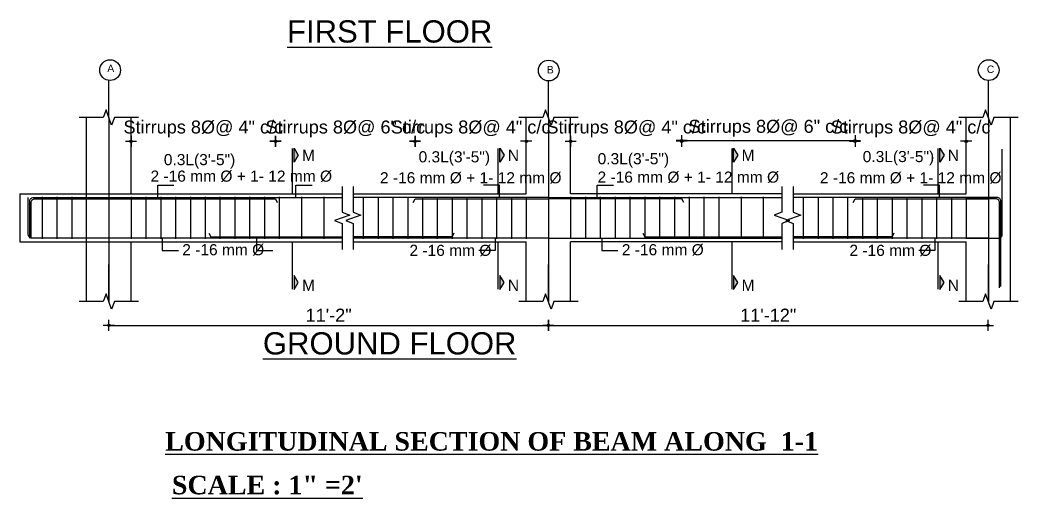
# Model space of a CAD drawing. Header units: inches. Extents: x 10143 to 20474, y -150 to 2442.
# Drawn here: x 14346 to 14884, y 1468 to 1726 of the extents above; entities that cross this region are included whole.
import ezdxf
from ezdxf.enums import TextEntityAlignment as Align

# ---------------------------------------------------------------- set-up
doc = ezdxf.new("R2010")
doc.units = ezdxf.units.IN
doc.header["$LTSCALE"] = 0.5
doc.header["$MEASUREMENT"] = 0
doc.header["$PDMODE"] = 66
doc.layers.add('DIMENSION', color=5, linetype='Continuous')
doc.layers.add('Toilet', color=7, linetype='Continuous', lineweight=25)
doc.styles.add('1.8', font='times.ttf', dxfattribs={"width": 0.8, "height": 6})
doc.styles.add('style1', font='arial.ttf', dxfattribs={"height": 7})
doc.dimstyles.new('1.4', dxfattribs={"dimscale": 0, "dimtxt": 6, "dimasz": 0.5, "dimexe": 2, "dimexo": 9, "dimgap": 2, "dimtad": 1, "dimdec": 0, "dimlfac": 0.5, "dimzin": 3, "dimdsep": 46, "dimlunit": 4, "dimtxsty": '1.8', "dimblk": 'DIM', "dimcen": 3, "dimdle": 3, "dimse1": 1, "dimse2": 1, "dimclrd": 256, "dimclre": 256, "dimclrt": 7, "dimadec": 1, "dimazin": 2, "dimtfac": 1, "dimtdec": 0, "dimtix": 1, "dimtofl": 0, "dimtmove": 2, "dimatfit": 3, "dimldrblk": 'ARW', "dimfxl": 2, "dimfrac": 2, "dimtolj": 2, "dimtzin": 0, "dimarcsym": 0})

# ---------------------------------------------------------------- blocks, each defined once
blk = doc.blocks.new('DIM')
at = {"layer": 'DIMENSION'}
h = blk.add_hatch(color=256, dxfattribs=at)
h.paths.add_polyline_path([(0, 1.3), (0, 0), (1.3, 0, 0.414214)])
h.paths.add_polyline_path([(1.3, 0), (0, 0), (0, -1.3, 0.414214)])
h.paths.add_polyline_path([(0, 0), (-1.3, 0, 0.414214), (0, -1.3)])
h.paths.add_polyline_path([(0, 1.3, 0.414214), (-1.3, 0), (0, 0)])
for p, q in [((-6, 0), (6, 0)), ((0, 6), (0, -6))]:
    blk.add_line(p, q, dxfattribs=at)
blk.add_circle((0, 0), 1.28, dxfattribs=at)
blk = doc.blocks.new('*D2539')
at = {"lineweight": -2, "transparency": 16777216}
for p, q in [((14405.05, 1660.76), (14404.55, 1660.76)), ((14484.05, 1660.76), (14484.55, 1660.76))]:
    blk.add_line(p, q, dxfattribs=at)
at = {"layer": 'Defpoints', "color": 0, "transparency": 16777216}
for p in [(14483.55, 1660.76), (14405.55, 1648.79), (14483.55, 1644.22)]:
    blk.add_point(p, dxfattribs=at)
at = {"lineweight": -2, "transparency": 16777216, "xscale": 0.5, "yscale": 0.5, "zscale": 0.5}
blk.add_blockref('DIM', (14405.55, 1660.76), dxfattribs=at)
at = {"lineweight": -2, "transparency": 16777216, "xscale": 0.5, "yscale": 0.5, "zscale": 0.5, "rotation": 180}
blk.add_blockref('DIM', (14483.55, 1660.76), dxfattribs=at)
at = {"color": 7, "transparency": 16777216, "insert": (14444.55, 1667.42), "char_height": 7, "attachment_point": 5, "style": 'style1'}
blk.add_mtext('\\A2;Stirrups 8%%C@ 4" c/c', dxfattribs=at)
blk = doc.blocks.new('ARW')
at = {"layer": 'DIMENSION'}
blk.add_lwpolyline([(-0.5, 0, 0, 3, 0), (-5.5, 0, 0, 0, 0), (-0.5, 0, 0, 0, 0)], format="xyseb", dxfattribs=at)
blk = doc.blocks.new('*D2540')
at = {"lineweight": -2, "transparency": 16777216}
for p, q in [((14483.05, 1660.76), (14482.55, 1660.76)), ((14559.4, 1660.76), (14559.9, 1660.76))]:
    blk.add_line(p, q, dxfattribs=at)
at = {"layer": 'Defpoints', "color": 0, "transparency": 16777216}
for p in [(14558.9, 1660.76), (14483.55, 1644.22), (14558.9, 1629.71)]:
    blk.add_point(p, dxfattribs=at)
at = {"lineweight": -2, "transparency": 16777216, "xscale": 0.5, "yscale": 0.5, "zscale": 0.5}
blk.add_blockref('DIM', (14483.55, 1660.76), dxfattribs=at)
at = {"lineweight": -2, "transparency": 16777216, "xscale": 0.5, "yscale": 0.5, "zscale": 0.5, "rotation": 180}
blk.add_blockref('DIM', (14558.9, 1660.76), dxfattribs=at)
at = {"color": 7, "transparency": 16777216, "insert": (14521.23, 1667.42), "char_height": 7, "attachment_point": 5, "style": 'style1'}
blk.add_mtext('\\A2;Stirrups 8%%C@ 6" c/c', dxfattribs=at)
blk = doc.blocks.new('*D2541')
at = {"lineweight": -2, "transparency": 16777216}
for p, q in [((14558.4, 1660.76), (14557.9, 1660.76)), ((14619.4, 1660.76), (14619.9, 1660.76))]:
    blk.add_line(p, q, dxfattribs=at)
at = {"layer": 'Defpoints', "color": 0, "transparency": 16777216}
for p in [(14618.9, 1660.76), (14618.9, 1647.22), (14558.9, 1629.71)]:
    blk.add_point(p, dxfattribs=at)
at = {"lineweight": -2, "transparency": 16777216, "xscale": 0.5, "yscale": 0.5, "zscale": 0.5}
blk.add_blockref('DIM', (14558.9, 1660.76), dxfattribs=at)
at = {"lineweight": -2, "transparency": 16777216, "xscale": 0.5, "yscale": 0.5, "zscale": 0.5, "rotation": 180}
blk.add_blockref('DIM', (14618.9, 1660.76), dxfattribs=at)
at = {"color": 7, "transparency": 16777216, "insert": (14588.9, 1667.42), "char_height": 7, "attachment_point": 5, "style": 'style1'}
blk.add_mtext('\\A2;Stirrups 8%%C@ 4" c/c', dxfattribs=at)
blk = doc.blocks.new('*D2542')
at = {"lineweight": -2, "transparency": 16777216}
for p, q in [((14642.4, 1660.76), (14641.9, 1660.76)), ((14703.4, 1660.76), (14703.9, 1660.76))]:
    blk.add_line(p, q, dxfattribs=at)
at = {"layer": 'Defpoints', "color": 0, "transparency": 16777216}
for p in [(14642.9, 1660.76), (14642.9, 1647.22), (14702.9, 1629.71)]:
    blk.add_point(p, dxfattribs=at)
at = {"lineweight": -2, "transparency": 16777216, "xscale": 0.5, "yscale": 0.5, "zscale": 0.5}
blk.add_blockref('DIM', (14642.9, 1660.76), dxfattribs=at)
at = {"lineweight": -2, "transparency": 16777216, "xscale": 0.5, "yscale": 0.5, "zscale": 0.5, "rotation": 180}
blk.add_blockref('DIM', (14702.9, 1660.76), dxfattribs=at)
at = {"color": 7, "transparency": 16777216, "insert": (14672.9, 1667.42), "char_height": 7, "attachment_point": 5, "style": 'style1'}
blk.add_mtext('\\A2;Stirrups 8%%C@ 4" c/c', dxfattribs=at)
blk = doc.blocks.new('*D2543')
at = {"lineweight": -2, "transparency": 16777216}
for p, q in [((14795.97, 1660.76), (14795.47, 1660.76)), ((14856.97, 1660.76), (14857.47, 1660.76))]:
    blk.add_line(p, q, dxfattribs=at)
at = {"layer": 'Defpoints', "color": 0, "transparency": 16777216}
for p in [(14856.47, 1660.76), (14856.47, 1647.22), (14796.47, 1629.71)]:
    blk.add_point(p, dxfattribs=at)
at = {"lineweight": -2, "transparency": 16777216, "xscale": 0.5, "yscale": 0.5, "zscale": 0.5}
blk.add_blockref('DIM', (14796.47, 1660.76), dxfattribs=at)
at = {"lineweight": -2, "transparency": 16777216, "xscale": 0.5, "yscale": 0.5, "zscale": 0.5, "rotation": 180}
blk.add_blockref('DIM', (14856.47, 1660.76), dxfattribs=at)
at = {"color": 7, "transparency": 16777216, "insert": (14826.47, 1667.42), "char_height": 7, "attachment_point": 5, "style": 'style1'}
blk.add_mtext('\\A2;Stirrups 8%%C@ 4" c/c', dxfattribs=at)
blk = doc.blocks.new('*D2551')
at = {"lineweight": -2, "transparency": 16777216}
blk.add_line((14703.4, 1661.14), (14795.97, 1661.14), dxfattribs=at)
at = {"layer": 'Defpoints', "color": 0, "transparency": 16777216}
for p in [(14796.47, 1661.14), (14702.9, 1629.71), (14796.47, 1629.71)]:
    blk.add_point(p, dxfattribs=at)
at = {"lineweight": -2, "transparency": 16777216, "xscale": 0.5, "yscale": 0.5, "zscale": 0.5, "rotation": 180}
blk.add_blockref('DIM', (14702.9, 1661.14), dxfattribs=at)
at = {"lineweight": -2, "transparency": 16777216, "xscale": 0.5, "yscale": 0.5, "zscale": 0.5}
blk.add_blockref('DIM', (14796.47, 1661.14), dxfattribs=at)
at = {"color": 7, "transparency": 16777216, "insert": (14749.69, 1667.79), "char_height": 7, "attachment_point": 5, "style": 'style1'}
blk.add_mtext('\\A2;Stirrups 8%%C@ 6" c/c', dxfattribs=at)
blk = doc.blocks.new('*D2537')
at = {"lineweight": -2, "transparency": 16777216}
blk.add_line((14394.05, 1561.46), (14630.4, 1561.46), dxfattribs=at)
at = {"layer": 'Defpoints', "color": 0, "transparency": 16777216}
for p in [(14393.55, 1574.27), (14630.9, 1574.27), (14630.9, 1561.46)]:
    blk.add_point(p, dxfattribs=at)
at = {"lineweight": -2, "transparency": 16777216, "xscale": 0.5, "yscale": 0.5, "zscale": 0.5, "rotation": 180}
blk.add_blockref('DIM', (14393.55, 1561.46), dxfattribs=at)
at = {"lineweight": -2, "transparency": 16777216, "xscale": 0.5, "yscale": 0.5, "zscale": 0.5}
blk.add_blockref('DIM', (14630.9, 1561.46), dxfattribs=at)
at = {"color": 7, "transparency": 16777216, "insert": (14512.23, 1566.97), "char_height": 7, "attachment_point": 5, "style": 'style1'}
blk.add_mtext('\\A2;{\\fArial TUR|b0|i0|c162|p34;11\'-}2{\\fArial TUR|b0|i0|c162|p34;"}', dxfattribs=at)
blk = doc.blocks.new('*D2538')
at = {"lineweight": -2, "transparency": 16777216}
blk.add_line((14631.4, 1561.46), (14867.75, 1561.46), dxfattribs=at)
at = {"layer": 'Defpoints', "color": 0, "transparency": 16777216}
for p in [(14630.9, 1574.27), (14868.25, 1574.27), (14868.25, 1561.46)]:
    blk.add_point(p, dxfattribs=at)
at = {"lineweight": -2, "transparency": 16777216, "xscale": 0.5, "yscale": 0.5, "zscale": 0.5, "rotation": 180}
blk.add_blockref('DIM', (14630.9, 1561.46), dxfattribs=at)
at = {"lineweight": -2, "transparency": 16777216, "xscale": 0.5, "yscale": 0.5, "zscale": 0.5}
blk.add_blockref('DIM', (14868.25, 1561.46), dxfattribs=at)
at = {"color": 7, "transparency": 16777216, "insert": (14749.58, 1566.97), "char_height": 7, "attachment_point": 5, "style": 'style1'}
blk.add_mtext('\\A2;{\\fArial TUR|b0|i0|c162|p34;1}1{\\fArial TUR|b0|i0|c162|p34;\'-1}2{\\fArial TUR|b0|i0|c162|p34;"}', dxfattribs=at)

msp = doc.modelspace()

# ---------------------------------------------------------------- hatches: boundary and pattern name
for points in [[(14493.54, 1657.01), (14493.54, 1649.5), (14495.85, 1653.26)], [(14604.7, 1657.01), (14604.7, 1649.5), (14607.01, 1653.26)], [(14730.89, 1657.01), (14730.89, 1649.5), (14733.2, 1653.26)], [(14842.27, 1657.01), (14842.27, 1649.5), (14844.58, 1653.26)], [(14493.54, 1580.87), (14493.54, 1588.37), (14495.85, 1584.62)], [(14604.7, 1580.87), (14604.7, 1588.37), (14607.01, 1584.62)], [(14730.89, 1580.87), (14730.89, 1588.37), (14733.2, 1584.62)], [(14842.27, 1580.87), (14842.27, 1588.37), (14844.58, 1584.62)]]:
    msp.add_hatch(color=256).paths.add_polyline_path(points)

# ---------------------------------------------------------------- linework, layer by layer
for p, q in [((14393.55, 1673.62), (14393.55, 1693.58)), ((14630.9, 1673.62), (14630.9, 1693.58)), ((14868.47, 1673.62), (14868.47, 1693.58)), ((14381.55, 1606.46), (14381.55, 1673.62)), ((14393.55, 1673.62), (14393.55, 1574.27)), ((14405.55, 1632.46), (14405.55, 1673.62)), ((14618.9, 1632.46), (14618.9, 1673.62)), ((14630.9, 1673.62), (14630.9, 1574.27)), ((14642.9, 1632.46), (14642.9, 1673.62)), ((14856.47, 1632.46), (14856.47, 1673.62)), ((14868.47, 1673.62), (14868.47, 1574.27)), ((14880.47, 1629.71), (14880.47, 1673.62)), ((14492.68, 1632.46), (14492.68, 1656.96)), ((14603.85, 1632.46), (14603.85, 1656.96)), ((14730.04, 1632.46), (14730.04, 1656.96)), ((14841.41, 1632.46), (14841.41, 1656.96)), ((14345.55, 1632.46), (14519.55, 1632.46)), ((14357.55, 1630.86), (14357.55, 1608.06)), ((14365.55, 1630.86), (14365.55, 1608.06)), ((14373.55, 1630.86), (14373.55, 1608.06)), ((14405.55, 1630.86), (14405.55, 1608.06)), ((14413.55, 1630.86), (14413.55, 1608.06)), ((14421.55, 1630.86), (14421.55, 1608.06)), ((14429.55, 1630.86), (14429.55, 1608.06)), ((14437.55, 1630.86), (14437.55, 1608.06)), ((14445.55, 1630.86), (14445.55, 1608.06)), ((14453.55, 1630.86), (14453.55, 1608.06)), ((14461.55, 1630.86), (14461.55, 1608.06)), ((14469.55, 1630.86), (14469.55, 1608.06)), ((14477.55, 1630.86), (14477.55, 1608.06)), ((14485.55, 1630.86), (14485.55, 1608.06)), ((14497.55, 1630.86), (14497.55, 1608.06)), ((14509.55, 1630.86), (14509.55, 1608.06)), ((14525.55, 1632.46), (14618.9, 1632.46)), ((14630.9, 1630.46), (14525.55, 1630.46)), ((14530.9, 1630.86), (14530.9, 1608.06)), ((14538.9, 1630.86), (14538.9, 1608.06)), ((14546.9, 1630.86), (14546.9, 1608.06)), ((14554.9, 1630.86), (14554.9, 1608.06)), ((14562.9, 1630.86), (14562.9, 1608.06)), ((14570.9, 1630.86), (14570.9, 1608.06)), ((14578.9, 1630.86), (14578.9, 1608.06)), ((14586.9, 1630.86), (14586.9, 1608.06)), ((14594.9, 1630.86), (14594.9, 1608.06)), ((14602.9, 1630.86), (14602.9, 1608.06)), ((14610.9, 1630.86), (14610.9, 1608.06)), ((14618.9, 1630.86), (14618.9, 1608.06)), ((14630.9, 1630.46), (14756.9, 1630.46)), ((14756.9, 1632.46), (14642.9, 1632.46)), ((14642.9, 1630.86), (14642.9, 1608.06)), ((14650.9, 1630.86), (14650.9, 1608.06)), ((14658.9, 1630.86), (14658.9, 1608.06)), ((14666.9, 1630.86), (14666.9, 1608.06)), ((14674.9, 1630.86), (14674.9, 1608.06)), ((14682.9, 1630.86), (14682.9, 1608.06)), ((14690.9, 1630.86), (14690.9, 1608.06)), ((14698.9, 1630.86), (14698.9, 1608.06)), ((14706.9, 1630.86), (14706.9, 1608.06)), ((14714.9, 1630.86), (14714.9, 1608.06)), ((14722.9, 1630.86), (14722.9, 1608.06)), ((14734.9, 1630.86), (14734.9, 1608.06)), ((14746.9, 1630.86), (14746.9, 1608.06)), ((14763.12, 1632.46), (14856.47, 1632.46)), ((14868.47, 1630.46), (14763.12, 1630.46)), ((14768.47, 1630.86), (14768.47, 1608.06)), ((14776.47, 1630.86), (14776.47, 1608.06)), ((14784.47, 1630.86), (14784.47, 1608.06)), ((14792.47, 1630.86), (14792.47, 1608.06)), ((14800.47, 1630.86), (14800.47, 1608.06)), ((14808.47, 1630.86), (14808.47, 1608.06)), ((14816.47, 1630.86), (14816.47, 1608.06)), ((14824.47, 1630.86), (14824.47, 1608.06)), ((14832.47, 1630.86), (14832.47, 1608.06)), ((14840.47, 1630.86), (14840.47, 1608.06)), ((14848.47, 1630.86), (14848.47, 1608.06)), ((14856.47, 1630.86), (14856.47, 1608.06)), ((14880.47, 1574.27), (14880.47, 1629.71)), ((14345.55, 1606.46), (14519.55, 1606.46)), ((14381.55, 1574.27), (14381.55, 1606.46)), ((14405.55, 1574.27), (14405.55, 1606.46)), ((14492.68, 1580.92), (14492.68, 1606.46)), ((14630.9, 1608.46), (14525.55, 1608.46)), ((14525.55, 1606.46), (14618.9, 1606.46)), ((14603.85, 1580.92), (14603.85, 1606.46)), ((14618.9, 1574.27), (14618.9, 1606.46)), ((14630.9, 1608.46), (14756.9, 1608.46)), ((14756.9, 1606.46), (14642.9, 1606.46)), ((14642.9, 1574.27), (14642.9, 1606.46)), ((14730.04, 1580.92), (14730.04, 1606.46)), ((14868.47, 1608.46), (14763.12, 1608.46)), ((14763.12, 1606.46), (14856.47, 1606.46)), ((14841.41, 1580.92), (14841.41, 1606.46)), ((14856.47, 1574.27), (14856.47, 1606.46)), ((14393.55, 1574.27), (14393.55, 1594.22)), ((14630.9, 1574.27), (14630.9, 1594.22)), ((14868.47, 1574.27), (14868.47, 1594.22))]:
    msp.add_line(p, q)
for points in [[(14409.55, 1673.62), (14396.55, 1673.62), (14395.05, 1669.5), (14392.05, 1677.75), (14390.55, 1673.62), (14377.55, 1673.62)], [(14646.9, 1673.62), (14633.9, 1673.62), (14632.4, 1669.5), (14629.4, 1677.75), (14627.9, 1673.62), (14614.9, 1673.62)], [(14884.47, 1673.62), (14871.47, 1673.62), (14869.97, 1669.5), (14866.97, 1677.75), (14865.47, 1673.62), (14852.47, 1673.62)], [(14493.54, 1649.5), (14493.54, 1657.01), (14495.85, 1653.26), (14493.54, 1649.5)], [(14604.7, 1649.5), (14604.7, 1657.01), (14607.01, 1653.26), (14604.7, 1649.5)], [(14730.89, 1649.5), (14730.89, 1657.01), (14733.2, 1653.26), (14730.89, 1649.5)], [(14842.27, 1649.5), (14842.27, 1657.01), (14844.58, 1653.26), (14842.27, 1649.5)], [(14519.55, 1636.46), (14519.55, 1622.46), (14523.67, 1620.96), (14515.43, 1617.96), (14519.55, 1616.46), (14519.55, 1602.46)], [(14519.55, 1636.46), (14519.55, 1622.46), (14523.67, 1620.96), (14515.43, 1617.96), (14519.55, 1616.46), (14519.55, 1602.46)], [(14525.55, 1636.46), (14525.55, 1622.46), (14529.67, 1620.96), (14521.43, 1617.96), (14525.55, 1616.46), (14525.55, 1602.46)], [(14525.55, 1636.46), (14525.55, 1622.46), (14529.67, 1620.96), (14521.43, 1617.96), (14525.55, 1616.46), (14525.55, 1602.46)], [(14756.9, 1636.46), (14756.9, 1622.46), (14752.78, 1620.96), (14761.02, 1617.96), (14756.9, 1616.46), (14756.9, 1602.46)], [(14756.9, 1636.46), (14756.9, 1622.46), (14752.78, 1620.96), (14761.02, 1617.96), (14756.9, 1616.46), (14756.9, 1602.46)], [(14763.12, 1636.46), (14763.12, 1622.46), (14767.24, 1620.96), (14759, 1617.96), (14763.12, 1616.46), (14763.12, 1602.46)], [(14763.12, 1636.46), (14763.12, 1622.46), (14767.24, 1620.96), (14759, 1617.96), (14763.12, 1616.46), (14763.12, 1602.46)], [(14393.55, 1630.46), (14519.55, 1630.46)], [(14393.55, 1629.71), (14483.55, 1629.71), (14484.51, 1627.71)], [(14557.86, 1627.71), (14558.9, 1629.71), (14630.9, 1629.71)], [(14703.95, 1627.71), (14702.9, 1629.71), (14630.9, 1629.71)], [(14795.43, 1627.71), (14796.47, 1629.71), (14868.47, 1629.71)], [(14519.55, 1608.46), (14393.55, 1608.46)], [(14447.6, 1611.21), (14448.55, 1609.21), (14519.55, 1609.21)], [(14579.86, 1611.21), (14578.9, 1609.21), (14525.55, 1609.21)], [(14681.95, 1611.21), (14682.9, 1609.21), (14756.9, 1609.21)], [(14817.43, 1611.21), (14816.47, 1609.21), (14763.12, 1609.21)], [(14493.54, 1588.37), (14493.54, 1580.87), (14495.85, 1584.62), (14493.54, 1588.37)], [(14604.7, 1588.37), (14604.7, 1580.87), (14607.01, 1584.62), (14604.7, 1588.37)], [(14730.89, 1588.37), (14730.89, 1580.87), (14733.2, 1584.62), (14730.89, 1588.37)], [(14842.27, 1588.37), (14842.27, 1580.87), (14844.58, 1584.62), (14842.27, 1588.37)], [(14409.55, 1574.27), (14396.55, 1574.27), (14395.05, 1570.15), (14392.05, 1578.39), (14390.55, 1574.27), (14377.55, 1574.27)], [(14646.9, 1574.27), (14633.9, 1574.27), (14632.4, 1570.15), (14629.4, 1578.39), (14627.9, 1574.27), (14614.9, 1574.27)], [(14884.47, 1574.27), (14871.47, 1574.27), (14869.97, 1570.15), (14866.97, 1578.39), (14865.47, 1574.27), (14852.47, 1574.27)]]:
    msp.add_lwpolyline(points)
for points in [[(14856.47, 1608.46), (14873.95, 1608.46, 0.414214), (14875.97, 1610.47), (14875.97, 1656.46)], [(14405.55, 1608.46), (14352.07, 1608.46, -0.414214), (14350.05, 1610.47), (14350.05, 1630.46)], [(14350.8, 1608.46), (14350.8, 1628.44, -0.414214), (14352.82, 1630.46), (14405.55, 1630.46)], [(14351.55, 1608.46), (14351.55, 1627.69, -0.414214), (14353.57, 1629.71), (14405.55, 1629.71)], [(14875.22, 1582.46), (14875.22, 1628.44, 0.414214), (14873.2, 1630.46), (14856.47, 1630.46)], [(14874.47, 1581.71), (14874.47, 1627.69, 0.414214), (14872.45, 1629.71), (14856.47, 1629.71)]]:
    msp.add_lwpolyline(points, format="xyb")
for centre in [(14394.23, 1699.15), (14631.07, 1698.95), (14868.63, 1699.17)]:
    msp.add_circle(centre, 5.6)
at = {"layer": 'Toilet'}
msp.add_line((14345.55, 1632.46), (14345.55, 1606.46), dxfattribs=at)

# ---------------------------------------------------------------- texts
at = {"style": 'style1'}
for s, p in [('%%UFIRST FLOOR', (14545.18, 1720.04)), ('%%UGROUND FLOOR', (14545.18, 1551.75))]:
    msp.add_text(s, height=12, dxfattribs=at).set_placement(p, align=Align.MIDDLE_CENTER)
for s, height, p in [('A', 4, (14392.71, 1698.16)), ('B', 4, (14630.04, 1697.4)), ('C', 4, (14867.61, 1697.63)), ('M', 6, (14497.84, 1650.17)), ('0.3L(3\'-5")', 6, (14560.79, 1649.4)), ('N', 6, (14609, 1650.17)), ('0.3L(3\'-5")', 6, (14657.47, 1648.38)), ('M', 6, (14735.19, 1650.17)), ('0.3L(3\'-5")', 6, (14800.6, 1649.54)), ('N', 6, (14846.57, 1650.17)), ('0.3L(3\'-5")', 6, (14423.23, 1647.88)), ('2 -16 mm %%C + 1- 12 mm %%C', 6, (14416.05, 1638.97)), ('2 -16 mm %%C + 1- 12 mm %%C', 6, (14539.93, 1638.09)), ('2 -16 mm %%C + 1- 12 mm %%C', 6, (14657.42, 1638.44)), ('2 -16 mm %%C + 1- 12 mm %%C', 6, (14777.49, 1638.09)), ('2 -16 mm %%C ', 6, (14433.19, 1599.27)), ('2 -16 mm %%C ', 6, (14555.87, 1598.94)), ('2 -16 mm %%C ', 6, (14670.54, 1599.27)), ('2 -16 mm %%C ', 6, (14793.44, 1598.94)), ('M', 6, (14497.84, 1580.04)), ('N', 6, (14609, 1580.04)), ('M', 6, (14735.19, 1580.04)), ('N', 6, (14846.57, 1580.04))]:
    msp.add_text(s, height=height, dxfattribs=at).set_placement(p)
at = {"char_height": 10, "width": 450.6233, "attachment_point": 1, "style": 'style1'}
for s, insert in [('{\\fTimes New Roman|b1|i0|c0|p18;\\LLONGITUDINAL SECTION OF BEAM ALONG  1-1 }', (14423.99, 1503.88)), ('{\\fTimes New Roman|b1|i0|c0|p18;\\LSCALE : 1" =2\'}', (14427.59, 1480.3))]:
    msp.add_mtext(s, dxfattribs=dict(at, insert=insert))

# ---------------------------------------------------------------- dimensions: what is measured, and where the dimension line sits
for base, p1, p2, text, picture, middle in [((14483.55, 1660.76), (14405.55, 1648.79), (14483.55, 1644.22), 'Stirrups 8%%C@ 4" c/c', '*D2539', (14444.55, 1667.42)), ((14558.9, 1660.76), (14483.55, 1644.22), (14558.9, 1629.71), 'Stirrups 8%%C@ 6" c/c', '*D2540', (14521.23, 1667.42)), ((14618.9, 1660.76), (14558.9, 1629.71), (14618.9, 1647.22), 'Stirrups 8%%C@ 4" c/c', '*D2541', (14588.9, 1667.42)), ((14796.47, 1661.14), (14702.9, 1629.71), (14796.47, 1629.71), 'Stirrups 8%%C@ 6" c/c', '*D2551', (14749.69, 1667.79)), ((14856.47, 1660.76), (14796.47, 1629.71), (14856.47, 1647.22), 'Stirrups 8%%C@ 4" c/c', '*D2543', (14826.47, 1667.42)), ((14630.9, 1561.46), (14393.55, 1574.27), (14630.9, 1574.27), '{\\fArial TUR|b0|i0|c162|p34;11\'-}2{\\fArial TUR|b0|i0|c162|p34;"}', '*D2537', (14512.23, 1566.97)), ((14868.25, 1561.46), (14630.9, 1574.27), (14868.25, 1574.27), '{\\fArial TUR|b0|i0|c162|p34;1}1{\\fArial TUR|b0|i0|c162|p34;\'-1}2{\\fArial TUR|b0|i0|c162|p34;"}', '*D2538', (14749.58, 1566.97))]:
    dim = msp.add_linear_dim(base=base, p1=p1, p2=p2, text=text, dimstyle='1.4', override={"dimscale": 1, "dimtxsty": 'style1'})
    dim.commit()
    dim.dimension.update_dxf_attribs({"geometry": picture, "text_midpoint": middle})
dim = msp.add_linear_dim(base=(14642.9, 1660.76), p1=(14702.9, 1629.71), p2=(14642.9, 1647.22), angle=180, text='Stirrups 8%%C@ 4" c/c', dimstyle='1.4', override={"dimscale": 1, "dimtxsty": 'style1'})
dim.commit()
dim.dimension.update_dxf_attribs({"geometry": '*D2542', "text_midpoint": (14672.9, 1667.42)})

# ---------------------------------------------------------------- leaders
for points in [[(14419.91, 1630.86), (14419.91, 1637.07), (14428.63, 1637.07)], [(14494.59, 1630.86), (14494.59, 1637.07), (14503.31, 1637.07)], [(14604.55, 1630.86), (14604.55, 1637.07), (14595.83, 1637.07)], [(14657.26, 1630.86), (14657.26, 1637.07), (14665.98, 1637.07)], [(14842.11, 1630.86), (14842.11, 1637.07), (14833.39, 1637.07)], [(14422.39, 1608.06), (14422.39, 1601.85), (14431.11, 1601.85)], [(14473.31, 1608.06), (14473.31, 1601.85), (14482.03, 1601.85)], [(14602.06, 1608.06), (14602.06, 1601.85), (14593.34, 1601.85)], [(14659.74, 1608.06), (14659.74, 1601.85), (14668.46, 1601.85)], [(14839.63, 1608.06), (14839.63, 1601.85), (14830.91, 1601.85)]]:
    msp.add_leader(points, dimstyle='1.4', override={"dimscale": 1, "dimtxsty": 'style1'})

doc.saveas('drawing.dxf')
